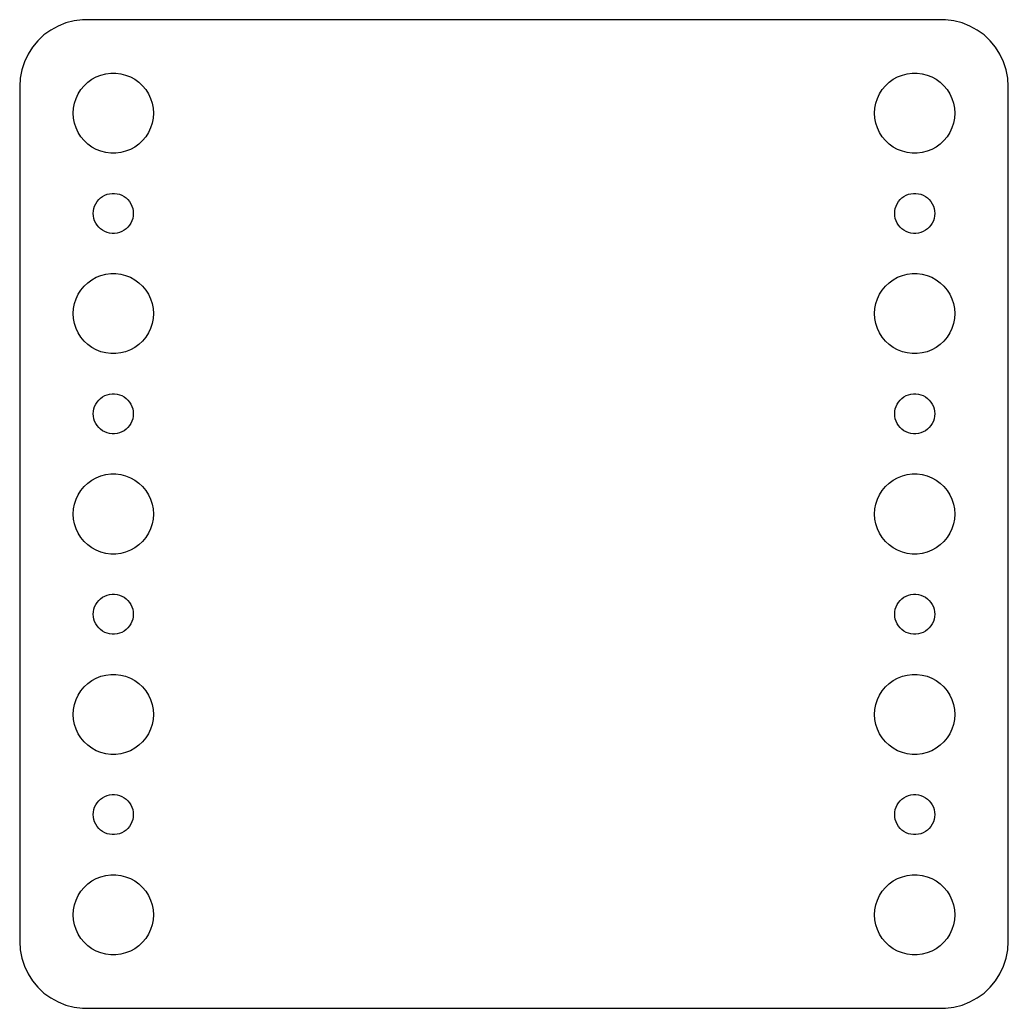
# Model space of a CAD drawing. Header units: metres. Extents: x -37 to 37, y 383 to 793.
# Drawn here: x -37 to 37, y 635 to 709 of the extents above; entities that cross this region are included whole.
import ezdxf

# ---------------------------------------------------------------- set-up
doc = ezdxf.new("R2010")
doc.units = ezdxf.units.M

msp = doc.modelspace()

# ---------------------------------------------------------------- linework, layer by layer
for p, q in [((-32.3139, 708.99), (-32.9369, 708.911)), ((32.3139, 708.99), (-32.3139, 708.99)), ((32.9369, 708.911), (32.3139, 708.99)), ((-34.6791, 708.222), (-35.1871, 707.853)), ((-34.1289, 708.524), (-34.6791, 708.222)), ((-33.5451, 708.755), (-34.1289, 708.524)), ((-32.9369, 708.911), (-33.5451, 708.755)), ((33.5451, 708.755), (32.9369, 708.911)), ((34.1289, 708.524), (33.5451, 708.755)), ((34.6791, 708.222), (34.1289, 708.524)), ((35.1871, 707.853), (34.6791, 708.222)), ((-35.1871, 707.853), (-35.6448, 707.423)), ((35.6448, 707.423), (35.1871, 707.853)), ((-36.0451, 706.939), (-36.3815, 706.409)), ((-35.6448, 707.423), (-36.0451, 706.939)), ((36.0451, 706.939), (35.6448, 707.423)), ((36.3815, 706.409), (36.0451, 706.939)), ((-36.3815, 706.409), (-36.6489, 705.841)), ((36.6489, 705.841), (36.3815, 706.409)), ((-36.8429, 705.243), (-36.9606, 704.627)), ((-36.6489, 705.841), (-36.8429, 705.243)), ((36.8429, 705.243), (36.6489, 705.841)), ((36.9606, 704.627), (36.8429, 705.243)), ((-36.9606, 704.627), (-37, 704)), ((-31.9123, 704.312), (-31.6075, 704.533)), ((-31.6075, 704.533), (-31.2773, 704.714)), ((-31.2773, 704.714), (-30.927, 704.853)), ((-30.927, 704.853), (-30.5621, 704.947)), ((-30.5621, 704.947), (-30.1884, 704.994)), ((-30.1884, 704.994), (-29.8116, 704.994)), ((-29.8116, 704.994), (-29.4379, 704.947)), ((-29.4379, 704.947), (-29.0729, 704.853)), ((-29.0729, 704.853), (-28.7227, 704.714)), ((-28.7227, 704.714), (-28.3925, 704.533)), ((-28.3925, 704.533), (-28.0877, 704.312)), ((28.0877, 704.312), (28.3925, 704.533)), ((28.3925, 704.533), (28.7227, 704.714)), ((28.7227, 704.714), (29.0729, 704.853)), ((29.0729, 704.853), (29.4379, 704.947)), ((29.4379, 704.947), (29.8116, 704.994)), ((29.8116, 704.994), (30.1884, 704.994)), ((30.1884, 704.994), (30.5621, 704.947)), ((30.5621, 704.947), (30.927, 704.853)), ((30.927, 704.853), (31.2773, 704.714)), ((31.2773, 704.714), (31.6075, 704.533)), ((31.6075, 704.533), (31.9123, 704.312)), ((37, 704), (36.9606, 704.627)), ((-37, 704), (-37, 640)), ((-32.6289, 703.445), (-32.427, 703.763)), ((-32.427, 703.763), (-32.1869, 704.054)), ((-32.1869, 704.054), (-31.9123, 704.312)), ((-28.0877, 704.312), (-27.8131, 704.054)), ((-27.8131, 704.054), (-27.5729, 703.763)), ((-27.5729, 703.763), (-27.3711, 703.445)), ((27.3711, 703.445), (27.5729, 703.763)), ((27.5729, 703.763), (27.8131, 704.054)), ((27.8131, 704.054), (28.0877, 704.312)), ((31.9123, 704.312), (32.1869, 704.054)), ((32.1869, 704.054), (32.427, 703.763)), ((32.427, 703.763), (32.6289, 703.445)), ((37, 640), (37, 704)), ((-32.9057, 702.746), (-32.7893, 703.104)), ((-32.7893, 703.104), (-32.6289, 703.445)), ((-27.3711, 703.445), (-27.2107, 703.104)), ((-27.2107, 703.104), (-27.0942, 702.746)), ((27.0942, 702.746), (27.2107, 703.104)), ((27.2107, 703.104), (27.3711, 703.445)), ((32.6289, 703.445), (32.7893, 703.104)), ((32.7893, 703.104), (32.9057, 702.746)), ((-33, 702), (-32.9763, 702.376)), ((-32.9763, 702.376), (-32.9057, 702.746)), ((-27.0942, 702.746), (-27.0237, 702.376)), ((-27.0237, 702.376), (-27, 702)), ((27, 702), (27.0237, 702.376)), ((27.0237, 702.376), (27.0942, 702.746)), ((32.9057, 702.746), (32.9763, 702.376)), ((32.9763, 702.376), (33, 702)), ((-32.9763, 701.624), (-33, 702)), ((-32.9057, 701.254), (-32.9763, 701.624)), ((-27.0237, 701.624), (-27.0942, 701.254)), ((-27, 702), (-27.0237, 701.624)), ((27.0237, 701.624), (27, 702)), ((27.0942, 701.254), (27.0237, 701.624)), ((32.9763, 701.624), (32.9057, 701.254)), ((33, 702), (32.9763, 701.624)), ((-32.7893, 700.896), (-32.9057, 701.254)), ((-32.6289, 700.555), (-32.7893, 700.896)), ((-27.2107, 700.896), (-27.3711, 700.555)), ((-27.0942, 701.254), (-27.2107, 700.896)), ((27.2107, 700.896), (27.0942, 701.254)), ((27.3711, 700.555), (27.2107, 700.896)), ((32.7893, 700.896), (32.6289, 700.555)), ((32.9057, 701.254), (32.7893, 700.896)), ((-32.427, 700.237), (-32.6289, 700.555)), ((-32.1869, 699.946), (-32.427, 700.237)), ((-27.5729, 700.237), (-27.8131, 699.946)), ((-27.3711, 700.555), (-27.5729, 700.237)), ((27.5729, 700.237), (27.3711, 700.555)), ((27.8131, 699.946), (27.5729, 700.237)), ((32.427, 700.237), (32.1869, 699.946)), ((32.6289, 700.555), (32.427, 700.237)), ((-31.9123, 699.688), (-32.1869, 699.946)), ((-31.6075, 699.467), (-31.9123, 699.688)), ((-31.2773, 699.286), (-31.6075, 699.467)), ((-28.3925, 699.467), (-28.7227, 699.286)), ((-28.0877, 699.688), (-28.3925, 699.467)), ((-27.8131, 699.946), (-28.0877, 699.688)), ((28.0877, 699.688), (27.8131, 699.946)), ((28.3925, 699.467), (28.0877, 699.688)), ((28.7227, 699.286), (28.3925, 699.467)), ((31.6075, 699.467), (31.2773, 699.286)), ((31.9123, 699.688), (31.6075, 699.467)), ((32.1869, 699.946), (31.9123, 699.688)), ((-30.927, 699.147), (-31.2773, 699.286)), ((-30.5621, 699.053), (-30.927, 699.147)), ((-30.1884, 699.006), (-30.5621, 699.053)), ((-29.8116, 699.006), (-30.1884, 699.006)), ((-29.4379, 699.053), (-29.8116, 699.006)), ((-29.0729, 699.147), (-29.4379, 699.053)), ((-28.7227, 699.286), (-29.0729, 699.147)), ((29.0729, 699.147), (28.7227, 699.286)), ((29.4379, 699.053), (29.0729, 699.147)), ((29.8116, 699.006), (29.4379, 699.053)), ((30.1884, 699.006), (29.8116, 699.006)), ((30.5621, 699.053), (30.1884, 699.006)), ((30.927, 699.147), (30.5621, 699.053)), ((31.2773, 699.286), (30.927, 699.147)), ((-31.0934, 695.527), (-30.9561, 695.656)), ((-30.9561, 695.656), (-30.8037, 695.766)), ((-30.8037, 695.766), (-30.6387, 695.857)), ((-30.6387, 695.857), (-30.4635, 695.927)), ((-30.4635, 695.927), (-30.2811, 695.973)), ((-30.2811, 695.973), (-30.0942, 695.997)), ((-30.0942, 695.997), (-29.9058, 695.997)), ((-29.9058, 695.997), (-29.7189, 695.973)), ((-29.7189, 695.973), (-29.5365, 695.927)), ((-29.5365, 695.927), (-29.3613, 695.857)), ((-29.3613, 695.857), (-29.1963, 695.766)), ((-29.1963, 695.766), (-29.0439, 695.656)), ((-29.0439, 695.656), (-28.9065, 695.527)), ((28.9065, 695.527), (29.0439, 695.656)), ((29.0439, 695.656), (29.1963, 695.766)), ((29.1963, 695.766), (29.3613, 695.857)), ((29.3613, 695.857), (29.5365, 695.927)), ((29.5365, 695.927), (29.7189, 695.973)), ((29.7189, 695.973), (29.9058, 695.997)), ((29.9058, 695.997), (30.0942, 695.997)), ((30.0942, 695.997), (30.2811, 695.973)), ((30.2811, 695.973), (30.4635, 695.927)), ((30.4635, 695.927), (30.6387, 695.857)), ((30.6387, 695.857), (30.8037, 695.766)), ((30.8037, 695.766), (30.9561, 695.656)), ((30.9561, 695.656), (31.0934, 695.527)), ((-31.4882, 694.688), (-31.4529, 694.873)), ((-31.4529, 694.873), (-31.3947, 695.052)), ((-31.3947, 695.052), (-31.3145, 695.223)), ((-31.3145, 695.223), (-31.2135, 695.382)), ((-31.2135, 695.382), (-31.0934, 695.527)), ((-28.9065, 695.527), (-28.7865, 695.382)), ((-28.7865, 695.382), (-28.6855, 695.223)), ((-28.6855, 695.223), (-28.6053, 695.052)), ((-28.6053, 695.052), (-28.5471, 694.873)), ((-28.5471, 694.873), (-28.5118, 694.688)), ((28.5118, 694.688), (28.5471, 694.873)), ((28.5471, 694.873), (28.6053, 695.052)), ((28.6053, 695.052), (28.6855, 695.223)), ((28.6855, 695.223), (28.7865, 695.382)), ((28.7865, 695.382), (28.9065, 695.527)), ((31.0934, 695.527), (31.2135, 695.382)), ((31.2135, 695.382), (31.3145, 695.223)), ((31.3145, 695.223), (31.3947, 695.052)), ((31.3947, 695.052), (31.4529, 694.873)), ((31.4529, 694.873), (31.4882, 694.688)), ((-31.5, 694.5), (-31.4882, 694.688)), ((-31.4882, 694.312), (-31.5, 694.5)), ((-31.4529, 694.127), (-31.4882, 694.312)), ((-31.3947, 693.948), (-31.4529, 694.127)), ((-28.5471, 694.127), (-28.6053, 693.948)), ((-28.5118, 694.312), (-28.5471, 694.127)), ((-28.5118, 694.688), (-28.5, 694.5)), ((-28.5, 694.5), (-28.5118, 694.312)), ((28.5, 694.5), (28.5118, 694.688)), ((28.5118, 694.312), (28.5, 694.5)), ((28.5471, 694.127), (28.5118, 694.312)), ((28.6053, 693.948), (28.5471, 694.127)), ((31.4529, 694.127), (31.3947, 693.948)), ((31.4882, 694.312), (31.4529, 694.127)), ((31.4882, 694.688), (31.5, 694.5)), ((31.5, 694.5), (31.4882, 694.312)), ((-31.3145, 693.777), (-31.3947, 693.948)), ((-31.2135, 693.618), (-31.3145, 693.777)), ((-31.0934, 693.473), (-31.2135, 693.618)), ((-30.9561, 693.344), (-31.0934, 693.473)), ((-28.9065, 693.473), (-29.0439, 693.344)), ((-28.7865, 693.618), (-28.9065, 693.473)), ((-28.6855, 693.777), (-28.7865, 693.618)), ((-28.6053, 693.948), (-28.6855, 693.777)), ((28.6855, 693.777), (28.6053, 693.948)), ((28.7865, 693.618), (28.6855, 693.777)), ((28.9065, 693.473), (28.7865, 693.618)), ((29.0439, 693.344), (28.9065, 693.473)), ((31.0934, 693.473), (30.9561, 693.344)), ((31.2135, 693.618), (31.0934, 693.473)), ((31.3145, 693.777), (31.2135, 693.618)), ((31.3947, 693.948), (31.3145, 693.777)), ((-30.8037, 693.234), (-30.9561, 693.344)), ((-30.6387, 693.143), (-30.8037, 693.234)), ((-30.4635, 693.073), (-30.6387, 693.143)), ((-30.2811, 693.027), (-30.4635, 693.073)), ((-30.0942, 693.003), (-30.2811, 693.027)), ((-29.9058, 693.003), (-30.0942, 693.003)), ((-29.7189, 693.027), (-29.9058, 693.003)), ((-29.5365, 693.073), (-29.7189, 693.027)), ((-29.3613, 693.143), (-29.5365, 693.073)), ((-29.1963, 693.234), (-29.3613, 693.143)), ((-29.0439, 693.344), (-29.1963, 693.234)), ((29.1963, 693.234), (29.0439, 693.344)), ((29.3613, 693.143), (29.1963, 693.234)), ((29.5365, 693.073), (29.3613, 693.143)), ((29.7189, 693.027), (29.5365, 693.073)), ((29.9058, 693.003), (29.7189, 693.027)), ((30.0942, 693.003), (29.9058, 693.003)), ((30.2811, 693.027), (30.0942, 693.003)), ((30.4635, 693.073), (30.2811, 693.027)), ((30.6387, 693.143), (30.4635, 693.073)), ((30.8037, 693.234), (30.6387, 693.143)), ((30.9561, 693.344), (30.8037, 693.234)), ((-31.6075, 689.533), (-31.2773, 689.714)), ((-31.2773, 689.714), (-30.927, 689.853)), ((-30.927, 689.853), (-30.5621, 689.947)), ((-30.5621, 689.947), (-30.1884, 689.994)), ((-30.1884, 689.994), (-29.8116, 689.994)), ((-29.8116, 689.994), (-29.4379, 689.947)), ((-29.4379, 689.947), (-29.0729, 689.853)), ((-29.0729, 689.853), (-28.7227, 689.714)), ((-28.7227, 689.714), (-28.3925, 689.533)), ((28.3925, 689.533), (28.7227, 689.714)), ((28.7227, 689.714), (29.0729, 689.853)), ((29.0729, 689.853), (29.4379, 689.947)), ((29.4379, 689.947), (29.8116, 689.994)), ((29.8116, 689.994), (30.1884, 689.994)), ((30.1884, 689.994), (30.5621, 689.947)), ((30.5621, 689.947), (30.927, 689.853)), ((30.927, 689.853), (31.2773, 689.714)), ((31.2773, 689.714), (31.6075, 689.533)), ((-32.427, 688.763), (-32.1869, 689.054)), ((-32.1869, 689.054), (-31.9123, 689.312)), ((-31.9123, 689.312), (-31.6075, 689.533)), ((-28.3925, 689.533), (-28.0877, 689.312)), ((-28.0877, 689.312), (-27.8131, 689.054)), ((-27.8131, 689.054), (-27.5729, 688.763)), ((27.5729, 688.763), (27.8131, 689.054)), ((27.8131, 689.054), (28.0877, 689.312)), ((28.0877, 689.312), (28.3925, 689.533)), ((31.6075, 689.533), (31.9123, 689.312)), ((31.9123, 689.312), (32.1869, 689.054)), ((32.1869, 689.054), (32.427, 688.763)), ((-32.7893, 688.104), (-32.6289, 688.445)), ((-32.6289, 688.445), (-32.427, 688.763)), ((-27.5729, 688.763), (-27.3711, 688.445)), ((-27.3711, 688.445), (-27.2107, 688.104)), ((27.2107, 688.104), (27.3711, 688.445)), ((27.3711, 688.445), (27.5729, 688.763)), ((32.427, 688.763), (32.6289, 688.445)), ((32.6289, 688.445), (32.7893, 688.104)), ((-32.9763, 687.376), (-32.9057, 687.746)), ((-32.9057, 687.746), (-32.7893, 688.104)), ((-27.2107, 688.104), (-27.0942, 687.746)), ((-27.0942, 687.746), (-27.0237, 687.376)), ((27.0237, 687.376), (27.0942, 687.746)), ((27.0942, 687.746), (27.2107, 688.104)), ((32.7893, 688.104), (32.9057, 687.746)), ((32.9057, 687.746), (32.9763, 687.376)), ((-33, 687), (-32.9763, 687.376)), ((-32.9763, 686.624), (-33, 687)), ((-27.0237, 687.376), (-27, 687)), ((-27, 687), (-27.0237, 686.624)), ((27, 687), (27.0237, 687.376)), ((27.0237, 686.624), (27, 687)), ((32.9763, 687.376), (33, 687)), ((33, 687), (32.9763, 686.624)), ((-32.9057, 686.254), (-32.9763, 686.624)), ((-32.7893, 685.896), (-32.9057, 686.254)), ((-27.0942, 686.254), (-27.2107, 685.896)), ((-27.0237, 686.624), (-27.0942, 686.254)), ((27.0942, 686.254), (27.0237, 686.624)), ((27.2107, 685.896), (27.0942, 686.254)), ((32.9057, 686.254), (32.7893, 685.896)), ((32.9763, 686.624), (32.9057, 686.254)), ((-32.6289, 685.555), (-32.7893, 685.896)), ((-32.427, 685.237), (-32.6289, 685.555)), ((-27.3711, 685.555), (-27.5729, 685.237)), ((-27.2107, 685.896), (-27.3711, 685.555)), ((27.3711, 685.555), (27.2107, 685.896)), ((27.5729, 685.237), (27.3711, 685.555)), ((32.6289, 685.555), (32.427, 685.237)), ((32.7893, 685.896), (32.6289, 685.555)), ((-32.1869, 684.946), (-32.427, 685.237)), ((-31.9123, 684.688), (-32.1869, 684.946)), ((-31.6075, 684.467), (-31.9123, 684.688)), ((-28.0877, 684.688), (-28.3925, 684.467)), ((-27.8131, 684.946), (-28.0877, 684.688)), ((-27.5729, 685.237), (-27.8131, 684.946)), ((27.8131, 684.946), (27.5729, 685.237)), ((28.0877, 684.688), (27.8131, 684.946)), ((28.3925, 684.467), (28.0877, 684.688)), ((31.9123, 684.688), (31.6075, 684.467)), ((32.1869, 684.946), (31.9123, 684.688)), ((32.427, 685.237), (32.1869, 684.946)), ((-31.2773, 684.286), (-31.6075, 684.467)), ((-30.927, 684.147), (-31.2773, 684.286)), ((-30.5621, 684.053), (-30.927, 684.147)), ((-30.1884, 684.006), (-30.5621, 684.053)), ((-29.8116, 684.006), (-30.1884, 684.006)), ((-29.4379, 684.053), (-29.8116, 684.006)), ((-29.0729, 684.147), (-29.4379, 684.053)), ((-28.7227, 684.286), (-29.0729, 684.147)), ((-28.3925, 684.467), (-28.7227, 684.286)), ((28.7227, 684.286), (28.3925, 684.467)), ((29.0729, 684.147), (28.7227, 684.286)), ((29.4379, 684.053), (29.0729, 684.147)), ((29.8116, 684.006), (29.4379, 684.053)), ((30.1884, 684.006), (29.8116, 684.006)), ((30.5621, 684.053), (30.1884, 684.006)), ((30.927, 684.147), (30.5621, 684.053)), ((31.2773, 684.286), (30.927, 684.147)), ((31.6075, 684.467), (31.2773, 684.286)), ((-30.8037, 680.766), (-30.6387, 680.857)), ((-30.6387, 680.857), (-30.4635, 680.927)), ((-30.4635, 680.927), (-30.2811, 680.973)), ((-30.2811, 680.973), (-30.0942, 680.997)), ((-30.0942, 680.997), (-29.9058, 680.997)), ((-29.9058, 680.997), (-29.7189, 680.973)), ((-29.7189, 680.973), (-29.5365, 680.927)), ((-29.5365, 680.927), (-29.3613, 680.857)), ((-29.3613, 680.857), (-29.1963, 680.766)), ((29.1963, 680.766), (29.3613, 680.857)), ((29.3613, 680.857), (29.5365, 680.927)), ((29.5365, 680.927), (29.7189, 680.973)), ((29.7189, 680.973), (29.9058, 680.997)), ((29.9058, 680.997), (30.0942, 680.997)), ((30.0942, 680.997), (30.2811, 680.973)), ((30.2811, 680.973), (30.4635, 680.927)), ((30.4635, 680.927), (30.6387, 680.857)), ((30.6387, 680.857), (30.8037, 680.766)), ((-31.3947, 680.052), (-31.3145, 680.223)), ((-31.3145, 680.223), (-31.2135, 680.382)), ((-31.2135, 680.382), (-31.0934, 680.527)), ((-31.0934, 680.527), (-30.9561, 680.656)), ((-30.9561, 680.656), (-30.8037, 680.766)), ((-29.1963, 680.766), (-29.0439, 680.656)), ((-29.0439, 680.656), (-28.9065, 680.527)), ((-28.9065, 680.527), (-28.7865, 680.382)), ((-28.7865, 680.382), (-28.6855, 680.223)), ((-28.6855, 680.223), (-28.6053, 680.052)), ((28.6053, 680.052), (28.6855, 680.223)), ((28.6855, 680.223), (28.7865, 680.382)), ((28.7865, 680.382), (28.9065, 680.527)), ((28.9065, 680.527), (29.0439, 680.656)), ((29.0439, 680.656), (29.1963, 680.766)), ((30.8037, 680.766), (30.9561, 680.656)), ((30.9561, 680.656), (31.0934, 680.527)), ((31.0934, 680.527), (31.2135, 680.382)), ((31.2135, 680.382), (31.3145, 680.223)), ((31.3145, 680.223), (31.3947, 680.052)), ((-31.5, 679.5), (-31.4882, 679.688)), ((-31.4882, 679.312), (-31.5, 679.5)), ((-31.4882, 679.688), (-31.4529, 679.873)), ((-31.4529, 679.873), (-31.3947, 680.052)), ((-28.6053, 680.052), (-28.5471, 679.873)), ((-28.5471, 679.873), (-28.5118, 679.688)), ((-28.5118, 679.688), (-28.5, 679.5)), ((-28.5, 679.5), (-28.5118, 679.312)), ((28.5, 679.5), (28.5118, 679.688)), ((28.5118, 679.312), (28.5, 679.5)), ((28.5118, 679.688), (28.5471, 679.873)), ((28.5471, 679.873), (28.6053, 680.052)), ((31.3947, 680.052), (31.4529, 679.873)), ((31.4529, 679.873), (31.4882, 679.688)), ((31.4882, 679.688), (31.5, 679.5)), ((31.5, 679.5), (31.4882, 679.312)), ((-31.4529, 679.127), (-31.4882, 679.312)), ((-31.3947, 678.948), (-31.4529, 679.127)), ((-31.3145, 678.777), (-31.3947, 678.948)), ((-31.2135, 678.618), (-31.3145, 678.777)), ((-31.0934, 678.473), (-31.2135, 678.618)), ((-28.7865, 678.618), (-28.9065, 678.473)), ((-28.6855, 678.777), (-28.7865, 678.618)), ((-28.6053, 678.948), (-28.6855, 678.777)), ((-28.5471, 679.127), (-28.6053, 678.948)), ((-28.5118, 679.312), (-28.5471, 679.127)), ((28.5471, 679.127), (28.5118, 679.312)), ((28.6053, 678.948), (28.5471, 679.127)), ((28.6855, 678.777), (28.6053, 678.948)), ((28.7865, 678.618), (28.6855, 678.777)), ((28.9065, 678.473), (28.7865, 678.618)), ((31.2135, 678.618), (31.0934, 678.473)), ((31.3145, 678.777), (31.2135, 678.618)), ((31.3947, 678.948), (31.3145, 678.777)), ((31.4529, 679.127), (31.3947, 678.948)), ((31.4882, 679.312), (31.4529, 679.127)), ((-30.9561, 678.344), (-31.0934, 678.473)), ((-30.8037, 678.234), (-30.9561, 678.344)), ((-30.6387, 678.143), (-30.8037, 678.234)), ((-30.4635, 678.073), (-30.6387, 678.143)), ((-30.2811, 678.027), (-30.4635, 678.073)), ((-30.0942, 678.003), (-30.2811, 678.027)), ((-29.9058, 678.003), (-30.0942, 678.003)), ((-29.7189, 678.027), (-29.9058, 678.003)), ((-29.5365, 678.073), (-29.7189, 678.027)), ((-29.3613, 678.143), (-29.5365, 678.073)), ((-29.1963, 678.234), (-29.3613, 678.143)), ((-29.0439, 678.344), (-29.1963, 678.234)), ((-28.9065, 678.473), (-29.0439, 678.344)), ((29.0439, 678.344), (28.9065, 678.473)), ((29.1963, 678.234), (29.0439, 678.344)), ((29.3613, 678.143), (29.1963, 678.234)), ((29.5365, 678.073), (29.3613, 678.143)), ((29.7189, 678.027), (29.5365, 678.073)), ((29.9058, 678.003), (29.7189, 678.027)), ((30.0942, 678.003), (29.9058, 678.003)), ((30.2811, 678.027), (30.0942, 678.003)), ((30.4635, 678.073), (30.2811, 678.027)), ((30.6387, 678.143), (30.4635, 678.073)), ((30.8037, 678.234), (30.6387, 678.143)), ((30.9561, 678.344), (30.8037, 678.234)), ((31.0934, 678.473), (30.9561, 678.344)), ((-30.927, 674.853), (-30.5621, 674.947)), ((-30.5621, 674.947), (-30.1884, 674.994)), ((-30.1884, 674.994), (-29.8116, 674.994)), ((-29.8116, 674.994), (-29.4379, 674.947)), ((-29.4379, 674.947), (-29.0729, 674.853)), ((29.0729, 674.853), (29.4379, 674.947)), ((29.4379, 674.947), (29.8116, 674.994)), ((29.8116, 674.994), (30.1884, 674.994)), ((30.1884, 674.994), (30.5621, 674.947)), ((30.5621, 674.947), (30.927, 674.853)), ((-32.1869, 674.054), (-31.9123, 674.312)), ((-31.9123, 674.312), (-31.6075, 674.533)), ((-31.6075, 674.533), (-31.2773, 674.714)), ((-31.2773, 674.714), (-30.927, 674.853)), ((-29.0729, 674.853), (-28.7227, 674.714)), ((-28.7227, 674.714), (-28.3925, 674.533)), ((-28.3925, 674.533), (-28.0877, 674.312)), ((-28.0877, 674.312), (-27.8131, 674.054)), ((27.8131, 674.054), (28.0877, 674.312)), ((28.0877, 674.312), (28.3925, 674.533)), ((28.3925, 674.533), (28.7227, 674.714)), ((28.7227, 674.714), (29.0729, 674.853)), ((30.927, 674.853), (31.2773, 674.714)), ((31.2773, 674.714), (31.6075, 674.533)), ((31.6075, 674.533), (31.9123, 674.312)), ((31.9123, 674.312), (32.1869, 674.054)), ((-32.7893, 673.104), (-32.6289, 673.445)), ((-32.6289, 673.445), (-32.427, 673.763)), ((-32.427, 673.763), (-32.1869, 674.054)), ((-27.8131, 674.054), (-27.5729, 673.763)), ((-27.5729, 673.763), (-27.3711, 673.445)), ((-27.3711, 673.445), (-27.2107, 673.104)), ((27.2107, 673.104), (27.3711, 673.445)), ((27.3711, 673.445), (27.5729, 673.763)), ((27.5729, 673.763), (27.8131, 674.054)), ((32.1869, 674.054), (32.427, 673.763)), ((32.427, 673.763), (32.6289, 673.445)), ((32.6289, 673.445), (32.7893, 673.104)), ((-32.9763, 672.376), (-32.9057, 672.746)), ((-32.9057, 672.746), (-32.7893, 673.104)), ((-27.2107, 673.104), (-27.0942, 672.746)), ((-27.0942, 672.746), (-27.0237, 672.376)), ((27.0237, 672.376), (27.0942, 672.746)), ((27.0942, 672.746), (27.2107, 673.104)), ((32.7893, 673.104), (32.9057, 672.746)), ((32.9057, 672.746), (32.9763, 672.376)), ((-33, 672), (-32.9763, 672.376)), ((-32.9763, 671.624), (-33, 672)), ((-27.0237, 672.376), (-27, 672)), ((-27, 672), (-27.0237, 671.624)), ((27, 672), (27.0237, 672.376)), ((27.0237, 671.624), (27, 672)), ((32.9763, 672.376), (33, 672)), ((33, 672), (32.9763, 671.624)), ((-32.9057, 671.254), (-32.9763, 671.624)), ((-32.7893, 670.896), (-32.9057, 671.254)), ((-27.0942, 671.254), (-27.2107, 670.896)), ((-27.0237, 671.624), (-27.0942, 671.254)), ((27.0942, 671.254), (27.0237, 671.624)), ((27.2107, 670.896), (27.0942, 671.254)), ((32.9057, 671.254), (32.7893, 670.896)), ((32.9763, 671.624), (32.9057, 671.254)), ((-32.6289, 670.555), (-32.7893, 670.896)), ((-32.427, 670.237), (-32.6289, 670.555)), ((-27.3711, 670.555), (-27.5729, 670.237)), ((-27.2107, 670.896), (-27.3711, 670.555)), ((27.3711, 670.555), (27.2107, 670.896)), ((27.5729, 670.237), (27.3711, 670.555)), ((32.6289, 670.555), (32.427, 670.237)), ((32.7893, 670.896), (32.6289, 670.555)), ((-32.1869, 669.946), (-32.427, 670.237)), ((-31.9123, 669.688), (-32.1869, 669.946)), ((-27.8131, 669.946), (-28.0877, 669.688)), ((-27.5729, 670.237), (-27.8131, 669.946)), ((27.8131, 669.946), (27.5729, 670.237)), ((28.0877, 669.688), (27.8131, 669.946)), ((32.1869, 669.946), (31.9123, 669.688)), ((32.427, 670.237), (32.1869, 669.946)), ((-31.6075, 669.467), (-31.9123, 669.688)), ((-31.2773, 669.286), (-31.6075, 669.467)), ((-30.927, 669.147), (-31.2773, 669.286)), ((-30.5621, 669.053), (-30.927, 669.147)), ((-30.1884, 669.006), (-30.5621, 669.053)), ((-29.8116, 669.006), (-30.1884, 669.006)), ((-29.4379, 669.053), (-29.8116, 669.006)), ((-29.0729, 669.147), (-29.4379, 669.053)), ((-28.7227, 669.286), (-29.0729, 669.147)), ((-28.3925, 669.467), (-28.7227, 669.286)), ((-28.0877, 669.688), (-28.3925, 669.467)), ((28.3925, 669.467), (28.0877, 669.688)), ((28.7227, 669.286), (28.3925, 669.467)), ((29.0729, 669.147), (28.7227, 669.286)), ((29.4379, 669.053), (29.0729, 669.147)), ((29.8116, 669.006), (29.4379, 669.053)), ((30.1884, 669.006), (29.8116, 669.006)), ((30.5621, 669.053), (30.1884, 669.006)), ((30.927, 669.147), (30.5621, 669.053)), ((31.2773, 669.286), (30.927, 669.147)), ((31.6075, 669.467), (31.2773, 669.286)), ((31.9123, 669.688), (31.6075, 669.467)), ((-31.3145, 665.223), (-31.2135, 665.382)), ((-31.2135, 665.382), (-31.0934, 665.527)), ((-31.0934, 665.527), (-30.9561, 665.656)), ((-30.9561, 665.656), (-30.8037, 665.766)), ((-30.8037, 665.766), (-30.6387, 665.857)), ((-30.6387, 665.857), (-30.4635, 665.927)), ((-30.4635, 665.927), (-30.2811, 665.973)), ((-30.2811, 665.973), (-30.0942, 665.997)), ((-30.0942, 665.997), (-29.9058, 665.997)), ((-29.9058, 665.997), (-29.7189, 665.973)), ((-29.7189, 665.973), (-29.5365, 665.927)), ((-29.5365, 665.927), (-29.3613, 665.857)), ((-29.3613, 665.857), (-29.1963, 665.766)), ((-29.1963, 665.766), (-29.0439, 665.656)), ((-29.0439, 665.656), (-28.9065, 665.527)), ((-28.9065, 665.527), (-28.7865, 665.382)), ((-28.7865, 665.382), (-28.6855, 665.223)), ((28.6855, 665.223), (28.7865, 665.382)), ((28.7865, 665.382), (28.9065, 665.527)), ((28.9065, 665.527), (29.0439, 665.656)), ((29.0439, 665.656), (29.1963, 665.766)), ((29.1963, 665.766), (29.3613, 665.857)), ((29.3613, 665.857), (29.5365, 665.927)), ((29.5365, 665.927), (29.7189, 665.973)), ((29.7189, 665.973), (29.9058, 665.997)), ((29.9058, 665.997), (30.0942, 665.997)), ((30.0942, 665.997), (30.2811, 665.973)), ((30.2811, 665.973), (30.4635, 665.927)), ((30.4635, 665.927), (30.6387, 665.857)), ((30.6387, 665.857), (30.8037, 665.766)), ((30.8037, 665.766), (30.9561, 665.656)), ((30.9561, 665.656), (31.0934, 665.527)), ((31.0934, 665.527), (31.2135, 665.382)), ((31.2135, 665.382), (31.3145, 665.223)), ((-31.5, 664.5), (-31.4882, 664.688)), ((-31.4882, 664.688), (-31.4529, 664.873)), ((-31.4529, 664.873), (-31.3947, 665.052)), ((-31.3947, 665.052), (-31.3145, 665.223)), ((-28.6855, 665.223), (-28.6053, 665.052)), ((-28.6053, 665.052), (-28.5471, 664.873)), ((-28.5471, 664.873), (-28.5118, 664.688)), ((-28.5118, 664.688), (-28.5, 664.5)), ((28.5, 664.5), (28.5118, 664.688)), ((28.5118, 664.688), (28.5471, 664.873)), ((28.5471, 664.873), (28.6053, 665.052)), ((28.6053, 665.052), (28.6855, 665.223)), ((31.3145, 665.223), (31.3947, 665.052)), ((31.3947, 665.052), (31.4529, 664.873)), ((31.4529, 664.873), (31.4882, 664.688)), ((31.4882, 664.688), (31.5, 664.5)), ((-31.4882, 664.312), (-31.5, 664.5)), ((-31.4529, 664.127), (-31.4882, 664.312)), ((-31.3947, 663.948), (-31.4529, 664.127)), ((-31.3145, 663.777), (-31.3947, 663.948)), ((-28.6053, 663.948), (-28.6855, 663.777)), ((-28.5471, 664.127), (-28.6053, 663.948)), ((-28.5118, 664.312), (-28.5471, 664.127)), ((-28.5, 664.5), (-28.5118, 664.312)), ((28.5118, 664.312), (28.5, 664.5)), ((28.5471, 664.127), (28.5118, 664.312)), ((28.6053, 663.948), (28.5471, 664.127)), ((28.6855, 663.777), (28.6053, 663.948)), ((31.3947, 663.948), (31.3145, 663.777)), ((31.4529, 664.127), (31.3947, 663.948)), ((31.4882, 664.312), (31.4529, 664.127)), ((31.5, 664.5), (31.4882, 664.312)), ((-31.2135, 663.618), (-31.3145, 663.777)), ((-31.0934, 663.473), (-31.2135, 663.618)), ((-30.9561, 663.344), (-31.0934, 663.473)), ((-30.8037, 663.234), (-30.9561, 663.344)), ((-30.6387, 663.143), (-30.8037, 663.234)), ((-30.4635, 663.073), (-30.6387, 663.143)), ((-30.2811, 663.027), (-30.4635, 663.073)), ((-29.5365, 663.073), (-29.7189, 663.027)), ((-29.3613, 663.143), (-29.5365, 663.073)), ((-29.1963, 663.234), (-29.3613, 663.143)), ((-29.0439, 663.344), (-29.1963, 663.234)), ((-28.9065, 663.473), (-29.0439, 663.344)), ((-28.7865, 663.618), (-28.9065, 663.473)), ((-28.6855, 663.777), (-28.7865, 663.618)), ((28.7865, 663.618), (28.6855, 663.777)), ((28.9065, 663.473), (28.7865, 663.618)), ((29.0439, 663.344), (28.9065, 663.473)), ((29.1963, 663.234), (29.0439, 663.344)), ((29.3613, 663.143), (29.1963, 663.234)), ((29.5365, 663.073), (29.3613, 663.143)), ((29.7189, 663.027), (29.5365, 663.073)), ((30.4635, 663.073), (30.2811, 663.027)), ((30.6387, 663.143), (30.4635, 663.073)), ((30.8037, 663.234), (30.6387, 663.143)), ((30.9561, 663.344), (30.8037, 663.234)), ((31.0934, 663.473), (30.9561, 663.344)), ((31.2135, 663.618), (31.0934, 663.473)), ((31.3145, 663.777), (31.2135, 663.618)), ((-30.0942, 663.003), (-30.2811, 663.027)), ((-29.9058, 663.003), (-30.0942, 663.003)), ((-29.7189, 663.027), (-29.9058, 663.003)), ((29.9058, 663.003), (29.7189, 663.027)), ((30.0942, 663.003), (29.9058, 663.003)), ((30.2811, 663.027), (30.0942, 663.003)), ((-31.9123, 659.312), (-31.6075, 659.533)), ((-31.6075, 659.533), (-31.2773, 659.714)), ((-31.2773, 659.714), (-30.927, 659.853)), ((-30.927, 659.853), (-30.5621, 659.947)), ((-30.5621, 659.947), (-30.1884, 659.994)), ((-30.1884, 659.994), (-29.8116, 659.994)), ((-29.8116, 659.994), (-29.4379, 659.947)), ((-29.4379, 659.947), (-29.0729, 659.853)), ((-29.0729, 659.853), (-28.7227, 659.714)), ((-28.7227, 659.714), (-28.3925, 659.533)), ((-28.3925, 659.533), (-28.0877, 659.312)), ((28.0877, 659.312), (28.3925, 659.533)), ((28.3925, 659.533), (28.7227, 659.714)), ((28.7227, 659.714), (29.0729, 659.853)), ((29.0729, 659.853), (29.4379, 659.947)), ((29.4379, 659.947), (29.8116, 659.994)), ((29.8116, 659.994), (30.1884, 659.994)), ((30.1884, 659.994), (30.5621, 659.947)), ((30.5621, 659.947), (30.927, 659.853)), ((30.927, 659.853), (31.2773, 659.714)), ((31.2773, 659.714), (31.6075, 659.533)), ((31.6075, 659.533), (31.9123, 659.312)), ((-32.6289, 658.445), (-32.427, 658.763)), ((-32.427, 658.763), (-32.1869, 659.054)), ((-32.1869, 659.054), (-31.9123, 659.312)), ((-28.0877, 659.312), (-27.8131, 659.054)), ((-27.8131, 659.054), (-27.5729, 658.763)), ((-27.5729, 658.763), (-27.3711, 658.445)), ((27.3711, 658.445), (27.5729, 658.763)), ((27.5729, 658.763), (27.8131, 659.054)), ((27.8131, 659.054), (28.0877, 659.312)), ((31.9123, 659.312), (32.1869, 659.054)), ((32.1869, 659.054), (32.427, 658.763)), ((32.427, 658.763), (32.6289, 658.445)), ((-32.9057, 657.746), (-32.7893, 658.104)), ((-32.7893, 658.104), (-32.6289, 658.445)), ((-27.3711, 658.445), (-27.2107, 658.104)), ((-27.2107, 658.104), (-27.0942, 657.746)), ((27.0942, 657.746), (27.2107, 658.104)), ((27.2107, 658.104), (27.3711, 658.445)), ((32.6289, 658.445), (32.7893, 658.104)), ((32.7893, 658.104), (32.9057, 657.746)), ((-33, 657), (-32.9763, 657.376)), ((-32.9763, 657.376), (-32.9057, 657.746)), ((-27.0942, 657.746), (-27.0237, 657.376)), ((-27.0237, 657.376), (-27, 657)), ((27, 657), (27.0237, 657.376)), ((27.0237, 657.376), (27.0942, 657.746)), ((32.9057, 657.746), (32.9763, 657.376)), ((32.9763, 657.376), (33, 657)), ((-32.9763, 656.624), (-33, 657)), ((-32.9057, 656.254), (-32.9763, 656.624)), ((-27.0237, 656.624), (-27.0942, 656.254)), ((-27, 657), (-27.0237, 656.624)), ((27.0237, 656.624), (27, 657)), ((27.0942, 656.254), (27.0237, 656.624)), ((32.9763, 656.624), (32.9057, 656.254)), ((33, 657), (32.9763, 656.624)), ((-32.7893, 655.896), (-32.9057, 656.254)), ((-32.6289, 655.555), (-32.7893, 655.896)), ((-27.2107, 655.896), (-27.3711, 655.555)), ((-27.0942, 656.254), (-27.2107, 655.896)), ((27.2107, 655.896), (27.0942, 656.254)), ((27.3711, 655.555), (27.2107, 655.896)), ((32.7893, 655.896), (32.6289, 655.555)), ((32.9057, 656.254), (32.7893, 655.896)), ((-32.427, 655.237), (-32.6289, 655.555)), ((-32.1869, 654.946), (-32.427, 655.237)), ((-31.9123, 654.688), (-32.1869, 654.946)), ((-27.8131, 654.946), (-28.0877, 654.688)), ((-27.5729, 655.237), (-27.8131, 654.946)), ((-27.3711, 655.555), (-27.5729, 655.237)), ((27.5729, 655.237), (27.3711, 655.555)), ((27.8131, 654.946), (27.5729, 655.237)), ((28.0877, 654.688), (27.8131, 654.946)), ((32.1869, 654.946), (31.9123, 654.688)), ((32.427, 655.237), (32.1869, 654.946)), ((32.6289, 655.555), (32.427, 655.237)), ((-31.6075, 654.467), (-31.9123, 654.688)), ((-31.2773, 654.286), (-31.6075, 654.467)), ((-30.927, 654.147), (-31.2773, 654.286)), ((-28.7227, 654.286), (-29.0729, 654.147)), ((-28.3925, 654.467), (-28.7227, 654.286)), ((-28.0877, 654.688), (-28.3925, 654.467)), ((28.3925, 654.467), (28.0877, 654.688)), ((28.7227, 654.286), (28.3925, 654.467)), ((29.0729, 654.147), (28.7227, 654.286)), ((31.2773, 654.286), (30.927, 654.147)), ((31.6075, 654.467), (31.2773, 654.286)), ((31.9123, 654.688), (31.6075, 654.467)), ((-30.5621, 654.053), (-30.927, 654.147)), ((-30.1884, 654.006), (-30.5621, 654.053)), ((-29.8116, 654.006), (-30.1884, 654.006)), ((-29.4379, 654.053), (-29.8116, 654.006)), ((-29.0729, 654.147), (-29.4379, 654.053)), ((29.4379, 654.053), (29.0729, 654.147)), ((29.8116, 654.006), (29.4379, 654.053)), ((30.1884, 654.006), (29.8116, 654.006)), ((30.5621, 654.053), (30.1884, 654.006)), ((30.927, 654.147), (30.5621, 654.053)), ((-31.2135, 650.382), (-31.0934, 650.527)), ((-31.0934, 650.527), (-30.9561, 650.656)), ((-30.9561, 650.656), (-30.8037, 650.766)), ((-30.8037, 650.766), (-30.6387, 650.857)), ((-30.6387, 650.857), (-30.4635, 650.927)), ((-30.4635, 650.927), (-30.2811, 650.973)), ((-30.2811, 650.973), (-30.0942, 650.997)), ((-30.0942, 650.997), (-29.9058, 650.997)), ((-29.9058, 650.997), (-29.7189, 650.973)), ((-29.7189, 650.973), (-29.5365, 650.927)), ((-29.5365, 650.927), (-29.3613, 650.857)), ((-29.3613, 650.857), (-29.1963, 650.766)), ((-29.1963, 650.766), (-29.0439, 650.656)), ((-29.0439, 650.656), (-28.9065, 650.527)), ((-28.9065, 650.527), (-28.7865, 650.382)), ((28.7865, 650.382), (28.9065, 650.527)), ((28.9065, 650.527), (29.0439, 650.656)), ((29.0439, 650.656), (29.1963, 650.766)), ((29.1963, 650.766), (29.3613, 650.857)), ((29.3613, 650.857), (29.5365, 650.927)), ((29.5365, 650.927), (29.7189, 650.973)), ((29.7189, 650.973), (29.9058, 650.997)), ((29.9058, 650.997), (30.0942, 650.997)), ((30.0942, 650.997), (30.2811, 650.973)), ((30.2811, 650.973), (30.4635, 650.927)), ((30.4635, 650.927), (30.6387, 650.857)), ((30.6387, 650.857), (30.8037, 650.766)), ((30.8037, 650.766), (30.9561, 650.656)), ((30.9561, 650.656), (31.0934, 650.527)), ((31.0934, 650.527), (31.2135, 650.382)), ((-31.4882, 649.688), (-31.4529, 649.873)), ((-31.4529, 649.873), (-31.3947, 650.052)), ((-31.3947, 650.052), (-31.3145, 650.223)), ((-31.3145, 650.223), (-31.2135, 650.382)), ((-28.7865, 650.382), (-28.6855, 650.223)), ((-28.6855, 650.223), (-28.6053, 650.052)), ((-28.6053, 650.052), (-28.5471, 649.873)), ((-28.5471, 649.873), (-28.5118, 649.688)), ((28.5118, 649.688), (28.5471, 649.873)), ((28.5471, 649.873), (28.6053, 650.052)), ((28.6053, 650.052), (28.6855, 650.223)), ((28.6855, 650.223), (28.7865, 650.382)), ((31.2135, 650.382), (31.3145, 650.223)), ((31.3145, 650.223), (31.3947, 650.052)), ((31.3947, 650.052), (31.4529, 649.873)), ((31.4529, 649.873), (31.4882, 649.688)), ((-31.5, 649.5), (-31.4882, 649.688)), ((-31.4882, 649.312), (-31.5, 649.5)), ((-31.4529, 649.127), (-31.4882, 649.312)), ((-31.3947, 648.948), (-31.4529, 649.127)), ((-28.5471, 649.127), (-28.6053, 648.948)), ((-28.5118, 649.312), (-28.5471, 649.127)), ((-28.5118, 649.688), (-28.5, 649.5)), ((-28.5, 649.5), (-28.5118, 649.312)), ((28.5, 649.5), (28.5118, 649.688)), ((28.5118, 649.312), (28.5, 649.5)), ((28.5471, 649.127), (28.5118, 649.312)), ((28.6053, 648.948), (28.5471, 649.127)), ((31.4529, 649.127), (31.3947, 648.948)), ((31.4882, 649.312), (31.4529, 649.127)), ((31.4882, 649.688), (31.5, 649.5)), ((31.5, 649.5), (31.4882, 649.312)), ((-31.3145, 648.777), (-31.3947, 648.948)), ((-31.2135, 648.618), (-31.3145, 648.777)), ((-31.0934, 648.473), (-31.2135, 648.618)), ((-30.9561, 648.344), (-31.0934, 648.473)), ((-30.8037, 648.234), (-30.9561, 648.344)), ((-29.0439, 648.344), (-29.1963, 648.234)), ((-28.9065, 648.473), (-29.0439, 648.344)), ((-28.7865, 648.618), (-28.9065, 648.473)), ((-28.6855, 648.777), (-28.7865, 648.618)), ((-28.6053, 648.948), (-28.6855, 648.777)), ((28.6855, 648.777), (28.6053, 648.948)), ((28.7865, 648.618), (28.6855, 648.777)), ((28.9065, 648.473), (28.7865, 648.618)), ((29.0439, 648.344), (28.9065, 648.473)), ((29.1963, 648.234), (29.0439, 648.344)), ((30.9561, 648.344), (30.8037, 648.234)), ((31.0934, 648.473), (30.9561, 648.344)), ((31.2135, 648.618), (31.0934, 648.473)), ((31.3145, 648.777), (31.2135, 648.618)), ((31.3947, 648.948), (31.3145, 648.777)), ((-30.6387, 648.143), (-30.8037, 648.234)), ((-30.4635, 648.073), (-30.6387, 648.143)), ((-30.2811, 648.027), (-30.4635, 648.073)), ((-30.0942, 648.003), (-30.2811, 648.027)), ((-29.9058, 648.003), (-30.0942, 648.003)), ((-29.7189, 648.027), (-29.9058, 648.003)), ((-29.5365, 648.073), (-29.7189, 648.027)), ((-29.3613, 648.143), (-29.5365, 648.073)), ((-29.1963, 648.234), (-29.3613, 648.143)), ((29.3613, 648.143), (29.1963, 648.234)), ((29.5365, 648.073), (29.3613, 648.143)), ((29.7189, 648.027), (29.5365, 648.073)), ((29.9058, 648.003), (29.7189, 648.027)), ((30.0942, 648.003), (29.9058, 648.003)), ((30.2811, 648.027), (30.0942, 648.003)), ((30.4635, 648.073), (30.2811, 648.027)), ((30.6387, 648.143), (30.4635, 648.073)), ((30.8037, 648.234), (30.6387, 648.143)), ((-31.6075, 644.533), (-31.2773, 644.714)), ((-31.2773, 644.714), (-30.927, 644.853)), ((-30.927, 644.853), (-30.5621, 644.947)), ((-30.5621, 644.947), (-30.1884, 644.994)), ((-30.1884, 644.994), (-29.8116, 644.994)), ((-29.8116, 644.994), (-29.4379, 644.947)), ((-29.4379, 644.947), (-29.0729, 644.853)), ((-29.0729, 644.853), (-28.7227, 644.714)), ((-28.7227, 644.714), (-28.3925, 644.533)), ((28.3925, 644.533), (28.7227, 644.714)), ((28.7227, 644.714), (29.0729, 644.853)), ((29.0729, 644.853), (29.4379, 644.947)), ((29.4379, 644.947), (29.8116, 644.994)), ((29.8116, 644.994), (30.1884, 644.994)), ((30.1884, 644.994), (30.5621, 644.947)), ((30.5621, 644.947), (30.927, 644.853)), ((30.927, 644.853), (31.2773, 644.714)), ((31.2773, 644.714), (31.6075, 644.533)), ((-32.427, 643.763), (-32.1869, 644.054)), ((-32.1869, 644.054), (-31.9123, 644.312)), ((-31.9123, 644.312), (-31.6075, 644.533)), ((-28.3925, 644.533), (-28.0877, 644.312)), ((-28.0877, 644.312), (-27.8131, 644.054)), ((-27.8131, 644.054), (-27.5729, 643.763)), ((27.5729, 643.763), (27.8131, 644.054)), ((27.8131, 644.054), (28.0877, 644.312)), ((28.0877, 644.312), (28.3925, 644.533)), ((31.6075, 644.533), (31.9123, 644.312)), ((31.9123, 644.312), (32.1869, 644.054)), ((32.1869, 644.054), (32.427, 643.763)), ((-32.9057, 642.746), (-32.7893, 643.104)), ((-32.7893, 643.104), (-32.6289, 643.445)), ((-32.6289, 643.445), (-32.427, 643.763)), ((-27.5729, 643.763), (-27.3711, 643.445)), ((-27.3711, 643.445), (-27.2107, 643.104)), ((-27.2107, 643.104), (-27.0942, 642.746)), ((27.0942, 642.746), (27.2107, 643.104)), ((27.2107, 643.104), (27.3711, 643.445)), ((27.3711, 643.445), (27.5729, 643.763)), ((32.427, 643.763), (32.6289, 643.445)), ((32.6289, 643.445), (32.7893, 643.104)), ((32.7893, 643.104), (32.9057, 642.746)), ((-33, 642), (-32.9763, 642.376)), ((-32.9763, 642.376), (-32.9057, 642.746)), ((-27.0942, 642.746), (-27.0237, 642.376)), ((-27.0237, 642.376), (-27, 642)), ((27, 642), (27.0237, 642.376)), ((27.0237, 642.376), (27.0942, 642.746)), ((32.9057, 642.746), (32.9763, 642.376)), ((32.9763, 642.376), (33, 642)), ((-32.9763, 641.624), (-33, 642)), ((-32.9057, 641.254), (-32.9763, 641.624)), ((-27.0237, 641.624), (-27.0942, 641.254)), ((-27, 642), (-27.0237, 641.624)), ((27.0237, 641.624), (27, 642)), ((27.0942, 641.254), (27.0237, 641.624)), ((32.9763, 641.624), (32.9057, 641.254)), ((33, 642), (32.9763, 641.624)), ((-32.7893, 640.896), (-32.9057, 641.254)), ((-32.6289, 640.555), (-32.7893, 640.896)), ((-27.2107, 640.896), (-27.3711, 640.555)), ((-27.0942, 641.254), (-27.2107, 640.896)), ((27.2107, 640.896), (27.0942, 641.254)), ((27.3711, 640.555), (27.2107, 640.896)), ((32.7893, 640.896), (32.6289, 640.555)), ((32.9057, 641.254), (32.7893, 640.896)), ((-32.427, 640.237), (-32.6289, 640.555)), ((-32.1869, 639.946), (-32.427, 640.237)), ((-27.5729, 640.237), (-27.8131, 639.946)), ((-27.3711, 640.555), (-27.5729, 640.237)), ((27.5729, 640.237), (27.3711, 640.555)), ((27.8131, 639.946), (27.5729, 640.237)), ((32.427, 640.237), (32.1869, 639.946)), ((32.6289, 640.555), (32.427, 640.237)), ((-37, 640), (-36.9606, 639.373)), ((-36.9606, 639.373), (-36.8429, 638.757)), ((-31.9123, 639.688), (-32.1869, 639.946)), ((-31.6075, 639.467), (-31.9123, 639.688)), ((-31.2773, 639.286), (-31.6075, 639.467)), ((-28.3925, 639.467), (-28.7227, 639.286)), ((-28.0877, 639.688), (-28.3925, 639.467)), ((-27.8131, 639.946), (-28.0877, 639.688)), ((28.0877, 639.688), (27.8131, 639.946)), ((28.3925, 639.467), (28.0877, 639.688)), ((28.7227, 639.286), (28.3925, 639.467)), ((31.6075, 639.467), (31.2773, 639.286)), ((31.9123, 639.688), (31.6075, 639.467)), ((32.1869, 639.946), (31.9123, 639.688)), ((36.8429, 638.757), (36.9606, 639.373)), ((36.9606, 639.373), (37, 640)), ((-36.8429, 638.757), (-36.6489, 638.159)), ((-30.927, 639.147), (-31.2773, 639.286)), ((-30.5621, 639.053), (-30.927, 639.147)), ((-30.1884, 639.006), (-30.5621, 639.053)), ((-29.8116, 639.006), (-30.1884, 639.006)), ((-29.4379, 639.053), (-29.8116, 639.006)), ((-29.0729, 639.147), (-29.4379, 639.053)), ((-28.7227, 639.286), (-29.0729, 639.147)), ((29.0729, 639.147), (28.7227, 639.286)), ((29.4379, 639.053), (29.0729, 639.147)), ((29.8116, 639.006), (29.4379, 639.053)), ((30.1884, 639.006), (29.8116, 639.006)), ((30.5621, 639.053), (30.1884, 639.006)), ((30.927, 639.147), (30.5621, 639.053)), ((31.2773, 639.286), (30.927, 639.147)), ((36.6489, 638.159), (36.8429, 638.757)), ((-36.6489, 638.159), (-36.3815, 637.591)), ((36.3815, 637.591), (36.6489, 638.159)), ((-36.3815, 637.591), (-36.0451, 637.061)), ((36.0451, 637.061), (36.3815, 637.591)), ((-36.0451, 637.061), (-35.6448, 636.577)), ((-35.6448, 636.577), (-35.1871, 636.147)), ((35.1871, 636.147), (35.6448, 636.577)), ((35.6448, 636.577), (36.0451, 637.061)), ((-35.1871, 636.147), (-34.6791, 635.778)), ((-34.6791, 635.778), (-34.1289, 635.476)), ((34.1289, 635.476), (34.6791, 635.778)), ((34.6791, 635.778), (35.1871, 636.147)), ((-34.1289, 635.476), (-33.5451, 635.245)), ((-33.5451, 635.245), (-32.9369, 635.089)), ((-32.9369, 635.089), (-32.3139, 635.01)), ((-32.3139, 635.01), (32.3139, 635.01)), ((32.3139, 635.01), (32.9369, 635.089)), ((32.9369, 635.089), (33.5451, 635.245)), ((33.5451, 635.245), (34.1289, 635.476))]:
    msp.add_line(p, q)

doc.saveas('drawing.dxf')
